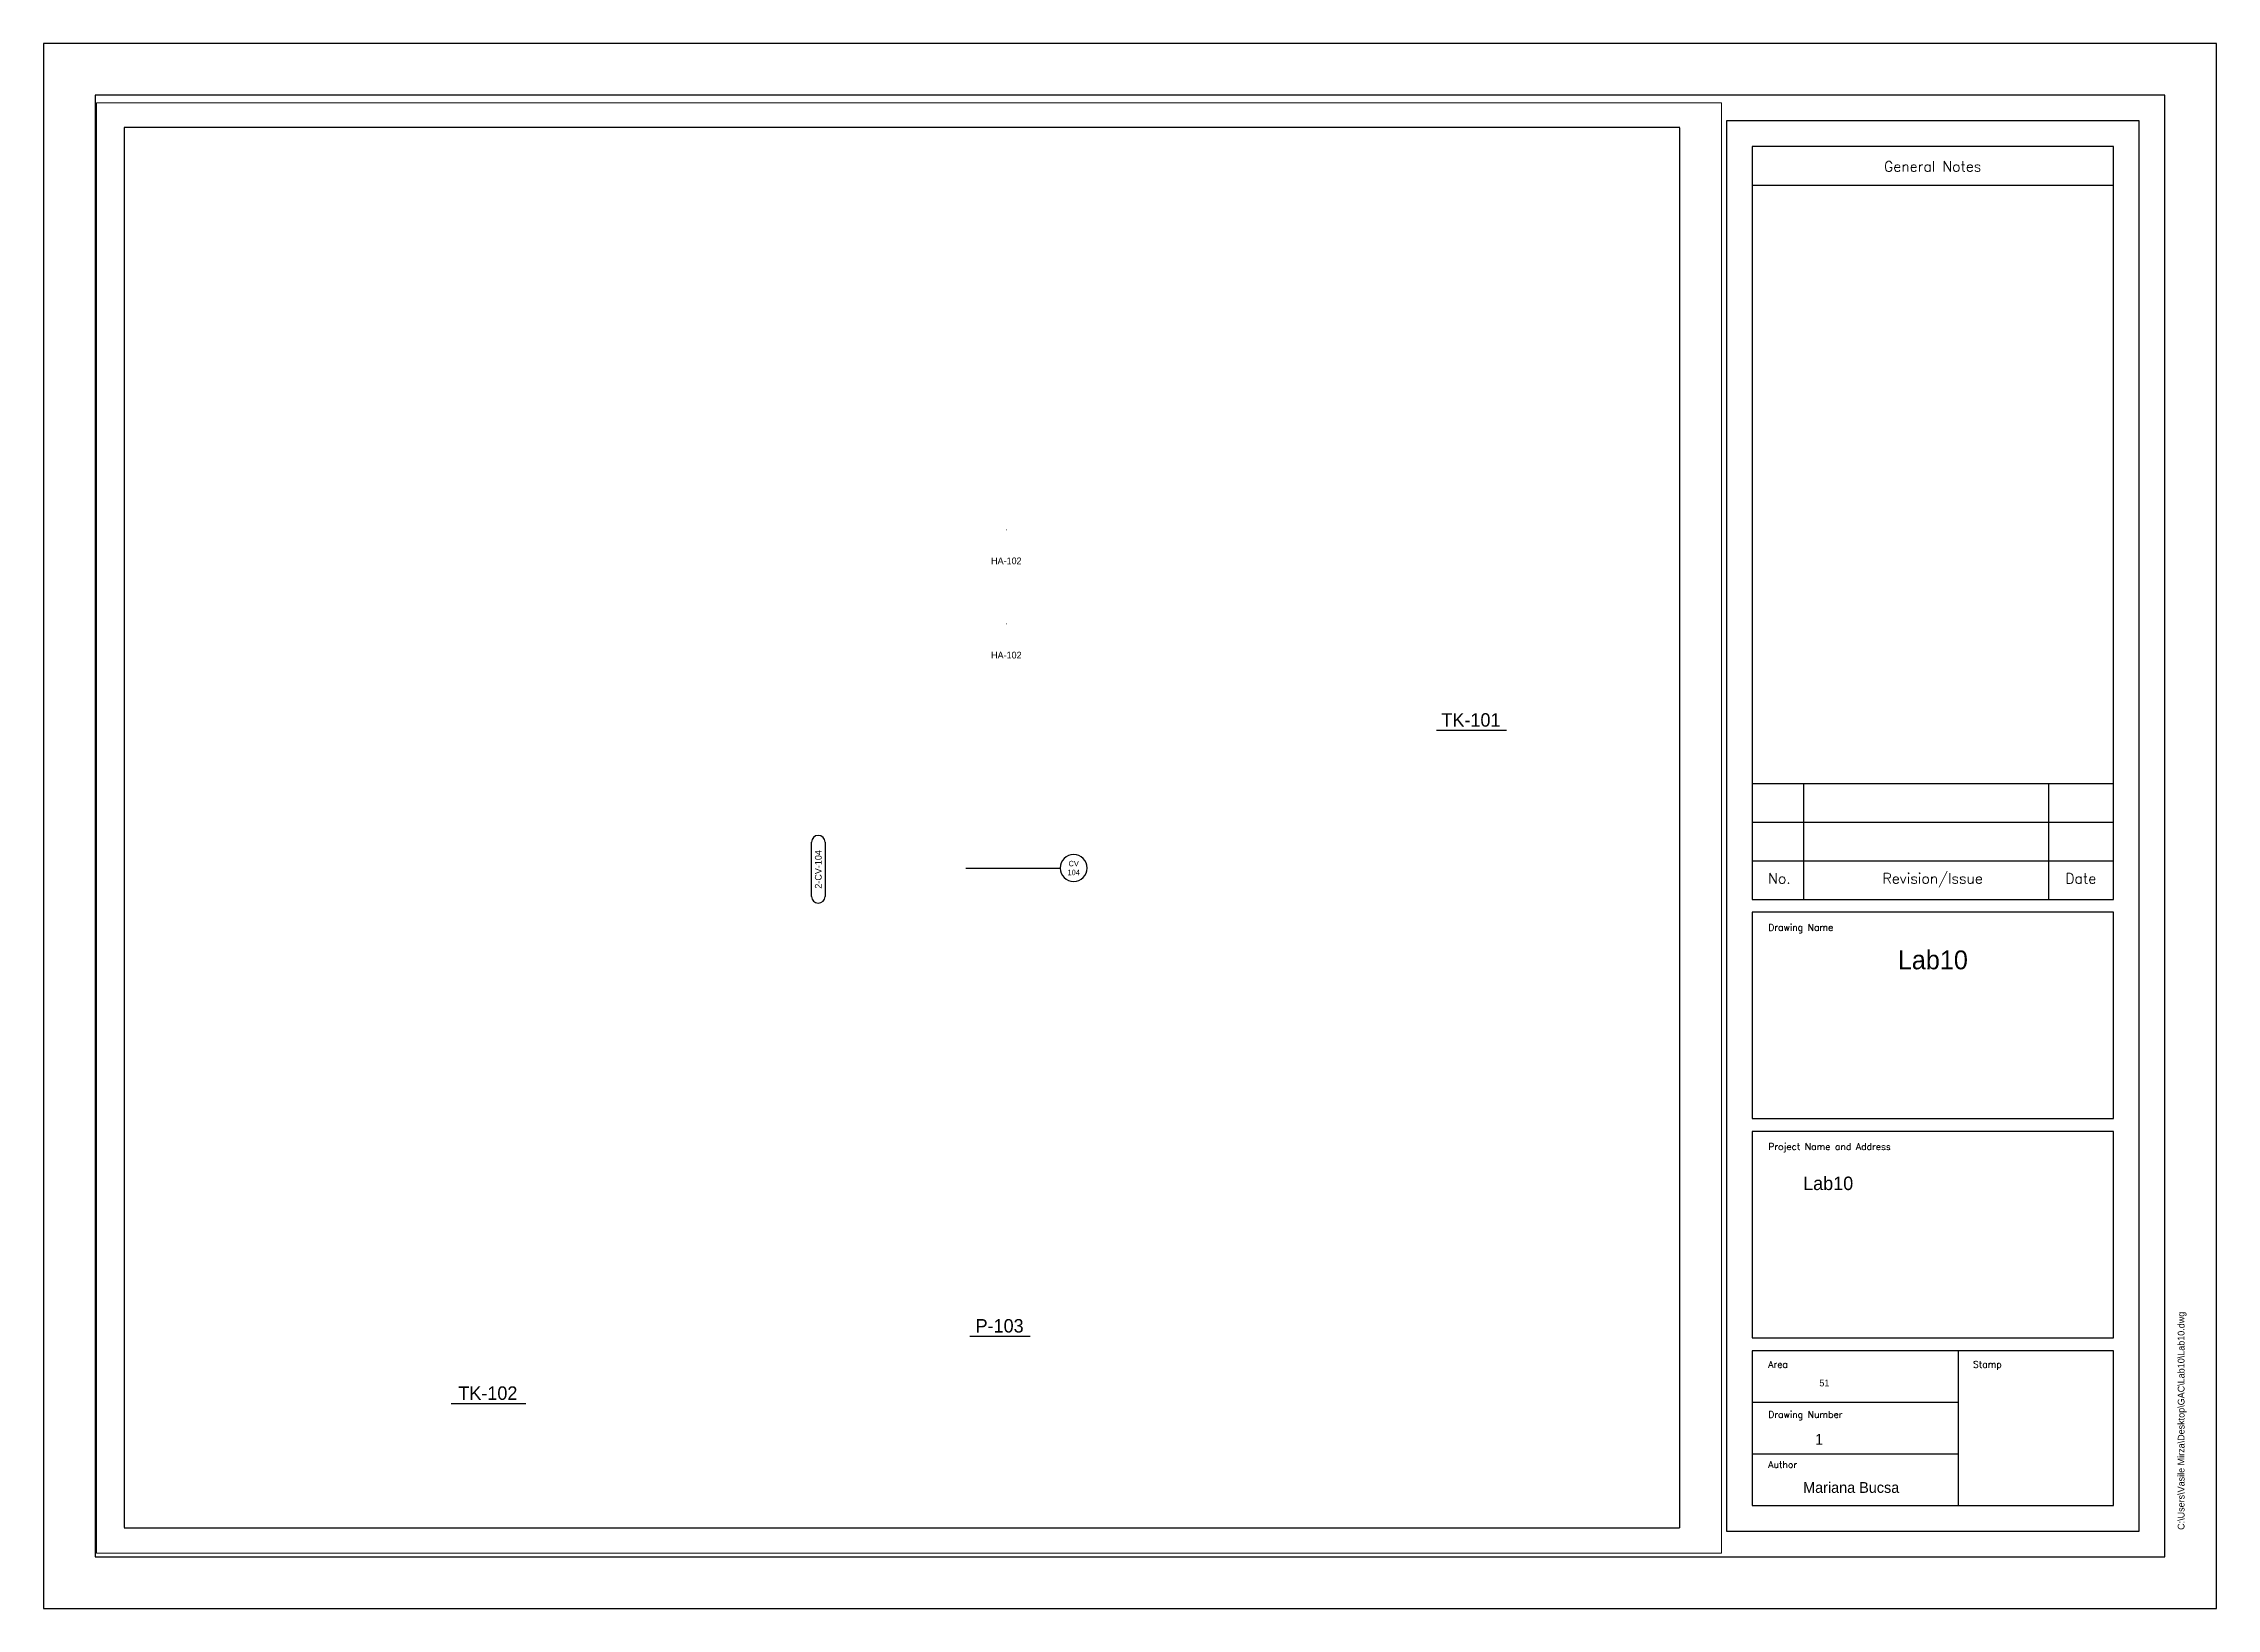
# Paper-space layout 'PID ISO A1 Title Block' of a CAD drawing. Header units: millimetres. Extents: x 0 to 807, y 0 to 581.
# The model-space entities are those that its viewports show. They can reach past a viewport. Long polylines and large blocks are cut down to what shows.
import ezdxf
from ezdxf.enums import TextEntityAlignment as Align

# ---------------------------------------------------------------- set-up
doc = ezdxf.new("R2010")
doc.units = ezdxf.units.MM
doc.linetypes.add('HIDDEN2', pattern=[0.1875, 0.125, -0.0625])
for name, color, linetype in [('Instrument', 2, 'Continuous'), ('Text', 7, 'Continuous'), ('Title Block', 7, 'Continuous')]:
    doc.layers.add(name, color=color, linetype=linetype)
doc.layers.add('no plot', color=41, linetype='HIDDEN2', plot=False)
doc.styles.add('Roman', font='romans')
doc.dimstyles.new('ISO-25', dxfattribs={"dimtxt": 2.5, "dimasz": 2.5, "dimexe": 1.25, "dimexo": 0.625, "dimtad": 1, "dimtxsty": 'Standard', "dimcen": 2.5, "dimadec": 0, "dimazin": 0, "dimtfac": 1, "dimtmove": 0, "dimatfit": 3, "dimfxl": 1, "dimarcsym": 0})

# ---------------------------------------------------------------- blocks, each defined once
blk = doc.blocks.new('PID ISO A1 titleblock')
for p, q in [((806.83, 581.21), (0, 581.21)), ((0, 581.21), (0, 0)), ((806.83, 0), (806.83, 581.21)), ((787.68, 562.06), (19.15, 562.06)), ((19.15, 562.06), (19.15, 19.15)), ((787.68, 19.15), (787.68, 562.06)), ((778.1, 552.48), (624.89, 552.48)), ((624.89, 552.48), (624.89, 28.73)), ((778.1, 28.73), (778.1, 552.48)), ((768.52, 542.91), (634.46, 542.91)), ((634.46, 542.91), (634.46, 263.33)), ((768.52, 263.33), (768.52, 542.91)), ((634.46, 528.54), (768.52, 528.54)), ((634.46, 306.43), (768.52, 306.43)), ((653.61, 263.33), (653.61, 306.43)), ((744.58, 263.33), (744.58, 306.43)), ((634.46, 292.06), (768.52, 292.06)), ((634.46, 277.7), (768.52, 277.7)), ((634.46, 263.33), (768.52, 263.33)), ((768.52, 258.55), (634.46, 258.55)), ((634.46, 258.55), (634.46, 181.94)), ((768.52, 181.94), (768.52, 258.55)), ((634.46, 181.94), (768.52, 181.94)), ((768.52, 177.15), (634.46, 177.15)), ((634.46, 177.15), (634.46, 100.55)), ((768.52, 100.55), (768.52, 177.15)), ((634.46, 100.55), (768.52, 100.55)), ((768.52, 95.76), (634.46, 95.76)), ((634.46, 95.76), (634.46, 38.3)), ((711.07, 38.3), (711.07, 95.76)), ((768.52, 38.3), (768.52, 95.76)), ((634.46, 76.61), (711.07, 76.61)), ((634.46, 57.45), (711.07, 57.45)), ((634.46, 38.3), (768.52, 38.3)), ((624.89, 28.73), (778.1, 28.73)), ((19.15, 19.15), (787.68, 19.15)), ((0, 0), (806.83, 0))]:
    blk.add_line(p, q)
at = {"style": 'Roman'}
for s, height, p in [('General Notes', 3.8303, (701.43, 535.55)), ('No.', 3.83, (644.56, 271.13)), ('Revision/Issue', 3.8303, (701.43, 271.13)), ('Date', 3.83, (756.41, 271.13))]:
    blk.add_text(s, height=height, dxfattribs=at).set_placement(p, align=Align.MIDDLE_CENTER)
for s, height, p in [('Drawing Name', 2.4897, (640.42, 251.69)), ('Project Name and Address', 2.4897, (640.42, 170.3)), ('Area', 2.49, (640.42, 89.42)), ('Stamp', 2.49, (716.43, 89.42)), ('Drawing Number', 2.4897, (640.42, 70.82)), ('Author', 2.49, (640.42, 52.21))]:
    blk.add_text(s, height=height, dxfattribs=at).set_placement(p)
blk = doc.blocks.new('Valve Label_block')
at = {"color": 0, "linetype": 'ByBlock', "lineweight": -2}
blk.add_attdef('#(TargetObject.Size)', text='', height=0.1, dxfattribs=at).set_placement((0, 0.1875), align=Align.BOTTOM_CENTER)
blk.add_attdef('#(TargetObject.Tag)', text='', height=0.1, dxfattribs=at).set_placement((0, -0.1875), align=Align.TOP_CENTER)
blk = doc.blocks.new('*U19')
at = {"color": 0, "linetype": 'ByBlock', "lineweight": -2}
for start, end in [(0, 180), (180, 0)]:
    blk.add_arc((0, 0), 0.25, start, end, dxfattribs=at)
blk.add_wipeout([(-0.12, 0.149), (0.125, 0.151), (0.125, 0.024), (-0.12, 0.024)], dxfattribs=at)
blk.add_wipeout([(-0.136, -0.024), (0.14, -0.024), (0.14, -0.155), (-0.136, -0.155)], dxfattribs=at)
for tag, p in [('#(TargetObject.Type)', (0, 0.083)), ('#(TargetObject.LoopNumber)', (0, -0.083))]:
    blk.add_attdef(tag, text='', height=0.1, dxfattribs=at).set_placement(p, align=Align.MIDDLE_CENTER)
blk = doc.blocks.new('*U36')
at = {"color": 0, "linetype": 'ByBlock', "lineweight": -3}
blk.add_line((-0.511, -0.152), (0.528, -0.152), dxfattribs=at)
at = {"color": 0, "linetype": 'ByBlock', "lineweight": -2}
blk.add_attdef('#(Equipment.Tag)', text='', height=0.2, dxfattribs=at).set_placement((0, 0), align=Align.MIDDLE)
blk = doc.blocks.new('*U37')
at = {"color": 0, "linetype": 'ByBlock', "lineweight": -2}
for p, q in [((-0.422, 0.093), (-0.021, 0.093)), ((-0.021, 0.093), (0.384, 0.093)), ((0.384, -0.108), (-0.422, -0.108))]:
    blk.add_line(p, q, dxfattribs=at)
for centre, start, end in [((-0.422, -0.007), 90, 270), ((0.384, -0.007), 270, 90)]:
    blk.add_arc(centre, 0.1, start, end, dxfattribs=at)
blk.add_attdef('#(TargetObject.Tag)', text='', height=0.1, dxfattribs=at).set_placement((-0.02, -0.057), align=Align.CENTER)
blk = doc.blocks.new('*U38')
at = {"color": 0, "linetype": 'ByBlock', "lineweight": -3}
blk.add_line((-0.44, -0.152), (0.456, -0.152), dxfattribs=at)
at = {"color": 0, "linetype": 'ByBlock', "lineweight": -2}
blk.add_attdef('#(Equipment.Tag)', text='', height=0.2, dxfattribs=at).set_placement((0, 0), align=Align.MIDDLE)
blk = doc.blocks.new('*U39')
at = {"color": 0, "linetype": 'ByBlock', "lineweight": -3}
blk.add_line((-0.547, -0.152), (0.564, -0.152), dxfattribs=at)
at = {"color": 0, "linetype": 'ByBlock', "lineweight": -2}
blk.add_attdef('#(Equipment.Tag)', text='', height=0.2, dxfattribs=at).set_placement((0, 0), align=Align.MIDDLE)

msp = doc.modelspace()

# ---------------------------------------------------------------- linework, layer by layer
at = {"layer": 'no plot'}
msp.add_lwpolyline([(0, 0), (577.5, 0), (577.5, 520), (0, 520)], close=True, dxfattribs=at)

psp = doc.layouts.new('PID ISO A1 Title Block')

# ---------------------------------------------------------------- block references
psp.add_blockref('PID ISO A1 titleblock', (0, 0))
at = {"layer": 'Text', "xscale": 25, "yscale": 25, "zscale": 25}
for name, p, values in [('Valve Label_block', (357.5, 395), {'#(TargetObject.Size)': '.', '#(TargetObject.Tag)': 'HA-102'}), ('Valve Label_block', (357.5, 360), {'#(TargetObject.Size)': '.', '#(TargetObject.Tag)': 'HA-102'}), ('*U36', (530, 330), {'#(Equipment.Tag)': 'TK-101'}), ('*U38', (355, 105), {'#(Equipment.Tag)': 'P-103'}), ('*U39', (165, 80), {'#(Equipment.Tag)': 'TK-102'})]:
    psp.add_blockref(name, p, dxfattribs=at).add_auto_attribs(values)
at = {"layer": 'Text', "xscale": 25, "yscale": 25, "zscale": 25, "rotation": 90}
psp.add_blockref('*U37', (287.5, 275), dxfattribs=at).add_auto_attribs({'#(TargetObject.Tag)': '2-CV-104'})

# ---------------------------------------------------------------- texts
psp.add_text('  51', height=2.5).set_placement((657.5, 82.5))
at = {"insert": (792.43, 29.21), "char_height": 2.5, "attachment_point": 1, "rotation": 90}
psp.add_mtext('C:\\\\Users\\\\Vasile Mirza\\\\Desktop\\\\GAC\\\\Lab10\\\\Lab10.dwg', dxfattribs=at)
at = {"layer": 'Title Block'}
for s, insert, char_height, attachment_point in [('Lab10', (701.49, 244.39), 7, 2), ('Lab10', (653.34, 160.41), 5, 1), ('   1', (653.34, 64.85), 4, 1), ('Mariana Bucsa', (653.34, 46.96), 4, 1)]:
    psp.add_mtext(s, dxfattribs=dict(at, insert=insert, char_height=char_height, attachment_point=attachment_point))

# ---------------------------------------------------------------- viewports
at = {"layer": '0', "color": 5}
psp.add_viewport(center=(321.37, 289.84), size=(603.25, 538.6526), view_center_point=(291.37, 259.84), view_height=538.6526, dxfattribs=at)

# ---------------------------------------------------------------- next in the draw order: block references
at = {"layer": 'Instrument', "linetype": 'ByBlock', "xscale": 20, "yscale": 20, "zscale": 20}
psp.add_blockref('*U19', (382.5, 275), dxfattribs=at).add_auto_attribs({'#(TargetObject.Type)': 'CV', '#(TargetObject.LoopNumber)': '104'})

# ---------------------------------------------------------------- next in the draw order: leaders
at = {"layer": 'Instrument', "linetype": 'ByBlock', "has_arrowhead": 0}
psp.add_leader([(342.5, 275), (377.5, 275)], dimstyle='ISO-25', dxfattribs=at)

doc.saveas('drawing.dxf')
